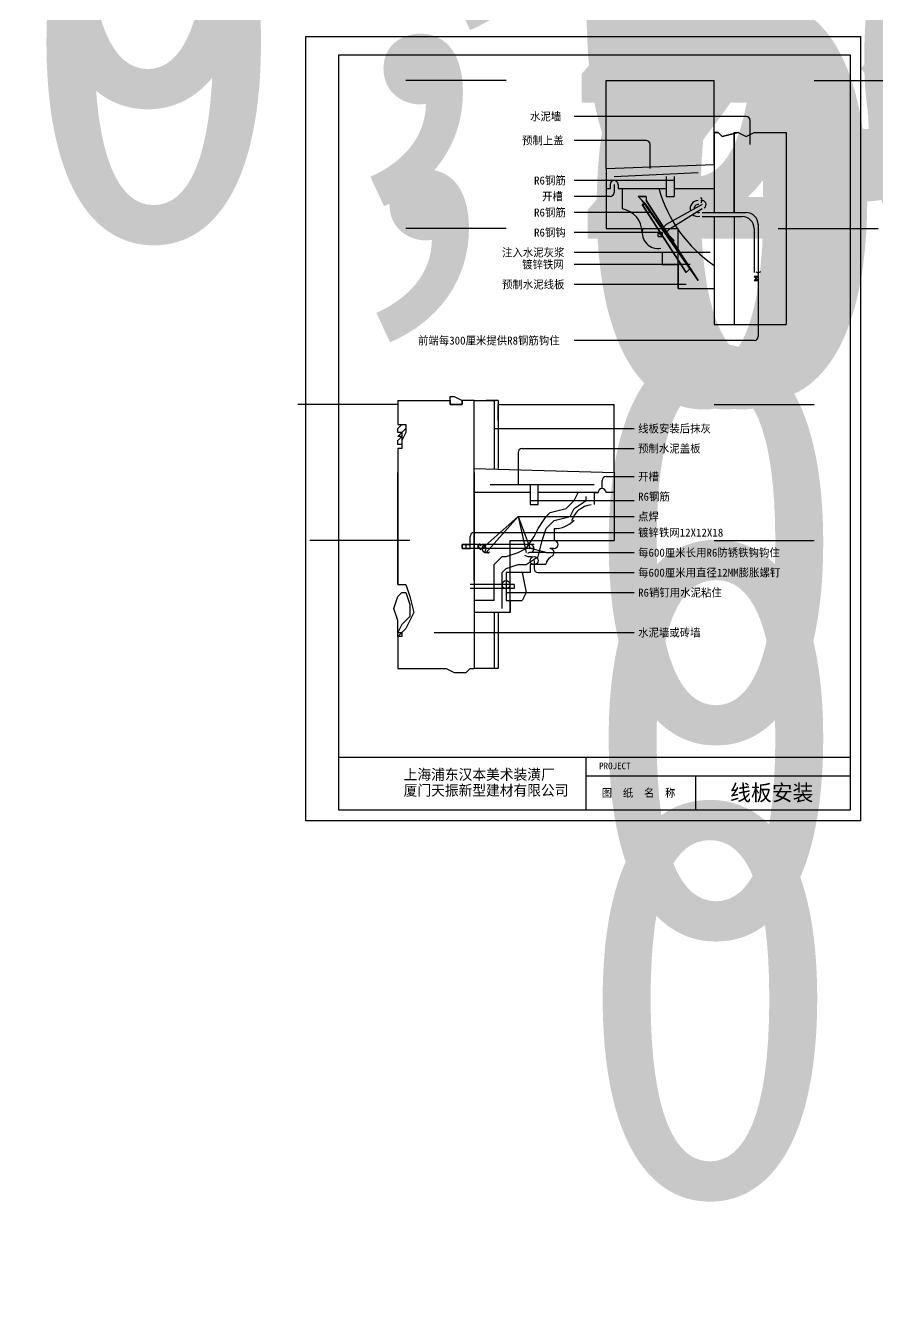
# Model space of a CAD drawing. Header units: metres. Extents: x -309.31 to -305.13, y -23.96 to -19.11.
# Drawn here: x -309.31 to -307.182, y -23.961 to -20.753 of the extents above; entities that cross this region are included whole.
import ezdxf

# ---------------------------------------------------------------- set-up
doc = ezdxf.new("R2010")
doc.units = ezdxf.units.M
for name, color, linetype in [('DD', 4, 'Continuous'), ('DIM', 4, 'Continuous'), ('DRAW', 1, 'Continuous'), ('MAG', 6, 'Continuous')]:
    doc.layers.add(name, color=color, linetype=linetype)
doc.dimstyles.get("Standard").update_dxf_attribs({"dimtxt": 2.5, "dimasz": 2.5, "dimexe": 1.25, "dimexo": 0.625, "dimtad": 1, "dimcen": 2.5, "dimazin": 3, "dimtfac": 1, "dimtmove": 0, "dimatfit": 3})

# ---------------------------------------------------------------- blocks, each defined once
blk = doc.blocks.new('HBTK1')
for p, q in [((0.25, 0.48), (4.12, 0.48)), ((2.12, 0.48), (2.12, 0.08)), ((2.12, 0.34), (4.12, 0.34)), ((2.95, 0.34), (2.95, 0.08))]:
    blk.add_line(p, q)
for points in [[(4.2, 5.94), (4.2, 0), (0, 0), (0, 5.94)], [(4.12, 5.8), (4.12, 0.08), (0.25, 0.08), (0.25, 5.8)]]:
    blk.add_lwpolyline(points, close=True)
for s, height, p in [('PROJECT', 0.05, (2.22, 0.39)), ('图  纸  名  称', 0.06, (2.24, 0.18))]:
    blk.add_text(s, height=height).set_placement(p)
at = {"layer": 'DD'}
for s, p in [('上海浦东汉本美术装潢厂', (0.74, 0.31)), ('厦门天振新型建材有限公司', (0.74, 0.19))]:
    blk.add_text(s, height=0.08, dxfattribs=at).set_placement(p)
blk = doc.blocks.new('*D1')
for p, q in [((-306.88, -21.85), (-307.13, -21.85)), ((-306.63, -21.93), (-306.63, -21.85)), ((-306.63, -21.85), (-306.43, -21.85)), ((-306.43, -21.93), (-306.43, -21.85)), ((-306.18, -21.85), (-305.93, -21.85))]:
    blk.add_line(p, q)
at = {"layer": 'Defpoints'}
for p in [(-306.63, -21.85), (-306.63, -21.93), (-306.43, -21.93)]:
    blk.add_point(p, dxfattribs=at)
at = {"layer": 'DIM', "insert": (-306.53, -20.725), "char_height": 1, "attachment_point": 5}
blk.add_mtext('0,2', dxfattribs=at)
blk = doc.blocks.new('*D3')
for p, q in [((-306.88, -21.93), (-307.13, -21.93)), ((-306.63, -21.93), (-306.63, -21.93)), ((-306.63, -21.93), (-306.43, -21.93)), ((-306.43, -21.93), (-306.43, -21.93)), ((-306.18, -21.93), (-305.93, -21.93))]:
    blk.add_line(p, q)
at = {"layer": 'Defpoints'}
for p in [(-306.63, -21.93), (-306.63, -21.93), (-306.43, -21.93)]:
    blk.add_point(p, dxfattribs=at)
at = {"layer": 'DIM', "insert": (-306.53, -20.805), "char_height": 1, "attachment_point": 5}
blk.add_mtext('0,2', dxfattribs=at)
blk = doc.blocks.new('*D4')
for p, q in [((-306.6, -22.08), (-306.6, -22.18)), ((-306.85, -22.18), (-307.1, -22.18)), ((-306.56, -22.18), (-306.6, -22.18)), ((-306.56, -22.29), (-306.56, -22.18)), ((-306.31, -22.18), (-306.06, -22.18))]:
    blk.add_line(p, q)
at = {"layer": 'Defpoints'}
for p in [(-306.6, -22.08), (-306.56, -22.18), (-306.56, -22.29)]:
    blk.add_point(p, dxfattribs=at)
at = {"layer": 'DIM', "insert": (-306.58, -23.305), "char_height": 1, "attachment_point": 5}
blk.add_mtext('0,04', dxfattribs=at)
blk = doc.blocks.new('*D9')
for p, q in [((-306.6, -22), (-306.6, -22.03)), ((-306.85, -22.03), (-307.1, -22.03)), ((-306.6, -22.06), (-306.6, -22.03)), ((-306.6, -22.03), (-306.6, -22.03)), ((-306.35, -22.03), (-306.1, -22.03))]:
    blk.add_line(p, q)
at = {"layer": 'Defpoints'}
for p in [(-306.6, -22), (-306.6, -22.03), (-306.6, -22.06)]:
    blk.add_point(p, dxfattribs=at)
at = {"layer": 'DIM', "insert": (-306.6, -20.905), "char_height": 1, "attachment_point": 5}
blk.add_mtext('62', dxfattribs=at)
blk = doc.blocks.new('*D11')
for p, q in [((-306.88, -21.97), (-307.13, -21.97)), ((-306.63, -21.95), (-306.63, -21.97)), ((-306.63, -21.97), (-306.61, -21.97)), ((-306.61, -21.98), (-306.61, -21.97)), ((-306.36, -21.97), (-306.11, -21.97))]:
    blk.add_line(p, q)
at = {"layer": 'Defpoints'}
for p in [(-306.63, -21.95), (-306.63, -21.97), (-306.61, -21.98)]:
    blk.add_point(p, dxfattribs=at)
at = {"layer": 'DIM', "insert": (-306.62, -20.845), "char_height": 1, "attachment_point": 5}
blk.add_mtext('0,02', dxfattribs=at)
blk = doc.blocks.new('*D13')
for p, q in [((-306.63, -21.95), (-306.63, -22.45)), ((-306.56, -22.32), (-306.56, -22.45)), ((-306.88, -22.45), (-307.13, -22.45)), ((-306.63, -22.45), (-306.56, -22.45)), ((-306.31, -22.45), (-306.06, -22.45))]:
    blk.add_line(p, q)
at = {"layer": 'Defpoints'}
for p in [(-306.63, -21.95), (-306.56, -22.32), (-306.63, -22.45)]:
    blk.add_point(p, dxfattribs=at)
at = {"layer": 'DIM', "insert": (-306.595, -21.325), "char_height": 1, "attachment_point": 5}
blk.add_mtext('0,07', dxfattribs=at)
blk = doc.blocks.new('*D14')
for p, q in [((-306.56, -22.32), (-306.56, -22.45)), ((-306.52, -22.32), (-306.52, -22.45)), ((-306.81, -22.45), (-307.06, -22.45)), ((-306.56, -22.45), (-306.52, -22.45)), ((-306.27, -22.45), (-306.02, -22.45))]:
    blk.add_line(p, q)
at = {"layer": 'Defpoints'}
for p in [(-306.56, -22.32), (-306.52, -22.32), (-306.56, -22.45)]:
    blk.add_point(p, dxfattribs=at)
at = {"layer": 'DIM', "insert": (-306.54, -21.325), "char_height": 1, "attachment_point": 5}
blk.add_mtext('0,04', dxfattribs=at)
blk = doc.blocks.new('*D15')
for p, q in [((-306.52, -22.35), (-306.52, -22.45)), ((-306.48, -22.35), (-306.48, -22.45)), ((-306.77, -22.45), (-307.02, -22.45)), ((-306.52, -22.45), (-306.48, -22.45)), ((-306.23, -22.45), (-305.98, -22.45))]:
    blk.add_line(p, q)
at = {"layer": 'Defpoints'}
for p in [(-306.52, -22.35), (-306.48, -22.35), (-306.52, -22.45)]:
    blk.add_point(p, dxfattribs=at)
at = {"layer": 'DIM', "insert": (-306.5, -21.325), "char_height": 1, "attachment_point": 5}
blk.add_mtext('0,04', dxfattribs=at)
blk = doc.blocks.new('*D16')
for p, q in [((-306.48, -22.38), (-306.48, -22.43)), ((-306.43, -22.38), (-306.43, -22.43)), ((-306.73, -22.43), (-306.98, -22.43)), ((-306.48, -22.43), (-306.43, -22.43)), ((-306.18, -22.43), (-305.93, -22.43))]:
    blk.add_line(p, q)
at = {"layer": 'Defpoints'}
for p in [(-306.48, -22.38), (-306.43, -22.38), (-306.48, -22.43)]:
    blk.add_point(p, dxfattribs=at)
at = {"layer": 'DIM', "insert": (-306.455, -21.305), "char_height": 1, "attachment_point": 5}
blk.add_mtext('0,05', dxfattribs=at)
blk = doc.blocks.new('*D17')
for p, q in [((-307.86, -21.11), (-307.86, -21.26)), ((-308.11, -21.26), (-308.36, -21.26)), ((-307.86, -21.26), (-307.68, -21.26)), ((-307.68, -21.41), (-307.68, -21.26)), ((-307.43, -21.26), (-307.18, -21.26))]:
    blk.add_line(p, q)
at = {"layer": 'Defpoints'}
for p in [(-307.86, -21.11), (-307.86, -21.26), (-307.68, -21.41)]:
    blk.add_point(p, dxfattribs=at)
at = {"layer": 'DIM', "insert": (-307.77, -20.135), "char_height": 1, "attachment_point": 5}
blk.add_mtext('0,18', dxfattribs=at)
blk = doc.blocks.new('*D18')
for p, q in [((-308.11, -20.89), (-308.36, -20.89)), ((-307.86, -21.11), (-307.86, -20.89)), ((-307.86, -20.89), (-307.59, -20.89)), ((-307.59, -21.1), (-307.59, -20.89)), ((-307.34, -20.89), (-307.09, -20.89))]:
    blk.add_line(p, q)
at = {"layer": 'Defpoints'}
for p in [(-307.86, -20.89), (-307.59, -21.1), (-307.86, -21.11)]:
    blk.add_point(p, dxfattribs=at)
at = {"layer": 'DIM', "insert": (-307.725, -19.765), "char_height": 1, "attachment_point": 5}
blk.add_mtext('260', dxfattribs=at)
blk = doc.blocks.new('*D19')
for p, q in [((-307.84, -21.87), (-307.84, -22.04)), ((-308.35, -22.04), (-308.6, -22.04)), ((-308.1, -22.22), (-308.1, -22.04)), ((-308.1, -22.04), (-307.84, -22.04)), ((-307.59, -22.04), (-307.34, -22.04))]:
    blk.add_line(p, q)
at = {"layer": 'Defpoints'}
for p in [(-307.84, -21.87), (-308.1, -22.04), (-308.1, -22.22)]:
    blk.add_point(p, dxfattribs=at)
at = {"layer": 'DIM', "insert": (-307.97, -20.915), "char_height": 1, "attachment_point": 5}
blk.add_mtext('0,26', dxfattribs=at)
blk = doc.blocks.new('*D20')
for p, q in [((-308.38, -21.7), (-308.63, -21.7)), ((-308.13, -21.74), (-308.13, -21.7)), ((-308.13, -21.7), (-307.84, -21.7)), ((-307.84, -21.87), (-307.84, -21.7)), ((-307.59, -21.7), (-307.34, -21.7))]:
    blk.add_line(p, q)
at = {"layer": 'Defpoints'}
for p in [(-308.13, -21.7), (-308.13, -21.74), (-307.84, -21.87)]:
    blk.add_point(p, dxfattribs=at)
at = {"layer": 'DIM', "insert": (-307.985, -20.575), "char_height": 1, "attachment_point": 5}
blk.add_mtext('0,29', dxfattribs=at)
blk = doc.blocks.new('*D21')
for p, q in [((-306.51, -21.44), (-306.51, -21.53)), ((-306.87, -21.53), (-307.12, -21.53)), ((-306.62, -21.61), (-306.62, -21.53)), ((-306.51, -21.53), (-306.62, -21.53)), ((-306.26, -21.53), (-306.01, -21.53))]:
    blk.add_line(p, q)
at = {"layer": 'Defpoints'}
for p in [(-306.51, -21.44), (-306.51, -21.53), (-306.62, -21.61)]:
    blk.add_point(p, dxfattribs=at)
at = {"layer": 'DIM', "insert": (-306.565, -22.655), "char_height": 1, "attachment_point": 5}
blk.add_mtext('0,11', dxfattribs=at)
blk = doc.blocks.new('*D22')
for p, q in [((-306.88, -21.37), (-307.13, -21.37)), ((-306.63, -21.39), (-306.63, -21.37)), ((-306.63, -21.37), (-306.51, -21.37)), ((-306.51, -21.44), (-306.51, -21.37)), ((-306.26, -21.37), (-306.01, -21.37))]:
    blk.add_line(p, q)
at = {"layer": 'Defpoints'}
for p in [(-306.63, -21.37), (-306.63, -21.39), (-306.51, -21.44)]:
    blk.add_point(p, dxfattribs=at)
at = {"layer": 'DIM', "insert": (-306.57, -20.245), "char_height": 1, "attachment_point": 5}
blk.add_mtext('0,12', dxfattribs=at)
blk = doc.blocks.new('*D23')
for p, q in [((-306.88, -20.89), (-307.13, -20.89)), ((-306.63, -20.91), (-306.63, -20.89)), ((-306.63, -20.89), (-306.51, -20.89)), ((-306.51, -20.95), (-306.51, -20.89)), ((-306.26, -20.89), (-306.01, -20.89))]:
    blk.add_line(p, q)
at = {"layer": 'Defpoints'}
for p in [(-306.63, -20.89), (-306.63, -20.91), (-306.51, -20.95)]:
    blk.add_point(p, dxfattribs=at)
at = {"layer": 'DIM', "insert": (-306.57, -19.765), "char_height": 1, "attachment_point": 5}
blk.add_mtext('0,12', dxfattribs=at)
blk = doc.blocks.new('*D24')
for p, q in [((-306.51, -20.95), (-306.51, -21.04)), ((-306.87, -21.04), (-307.12, -21.04)), ((-306.62, -21.13), (-306.62, -21.04)), ((-306.51, -21.04), (-306.62, -21.04)), ((-306.26, -21.04), (-306.01, -21.04))]:
    blk.add_line(p, q)
at = {"layer": 'Defpoints'}
for p in [(-306.51, -20.95), (-306.51, -21.04), (-306.62, -21.13)]:
    blk.add_point(p, dxfattribs=at)
at = {"layer": 'DIM', "insert": (-306.565, -22.165), "char_height": 1, "attachment_point": 5}
blk.add_mtext('0,11', dxfattribs=at)

msp = doc.modelspace()

# ---------------------------------------------------------------- linework, layer by layer
for p, q in [((-307.78, -21.18), (-307.78, -21.18)), ((-307.62, -21.2), (-307.71, -21.25)), ((-307.7, -21.26), (-307.62, -21.21)), ((-307.73, -21.27), (-307.73, -21.27)), ((-307.73, -21.27), (-307.72, -21.27)), ((-307.73, -21.27), (-307.73, -21.27)), ((-307.73, -21.27), (-307.73, -21.27)), ((-307.73, -21.27), (-307.73, -21.27)), ((-307.73, -21.27), (-307.73, -21.27)), ((-307.73, -21.27), (-307.73, -21.27)), ((-307.73, -21.27), (-307.73, -21.27)), ((-307.73, -21.27), (-307.73, -21.27)), ((-307.73, -21.27), (-307.73, -21.27)), ((-307.73, -21.27), (-307.73, -21.27)), ((-307.73, -21.27), (-307.73, -21.27)), ((-307.73, -21.27), (-307.73, -21.27)), ((-307.73, -21.27), (-307.73, -21.27)), ((-307.73, -21.27), (-307.73, -21.27)), ((-307.73, -21.27), (-307.73, -21.27)), ((-307.73, -21.27), (-307.73, -21.27)), ((-307.73, -21.27), (-307.73, -21.27)), ((-307.73, -21.27), (-307.73, -21.27)), ((-307.73, -21.27), (-307.73, -21.27)), ((-307.73, -21.27), (-307.73, -21.27)), ((-307.73, -21.27), (-307.73, -21.27)), ((-307.73, -21.27), (-307.73, -21.27)), ((-307.73, -21.28), (-307.73, -21.27)), ((-307.73, -21.28), (-307.73, -21.27)), ((-307.73, -21.28), (-307.73, -21.27)), ((-307.73, -21.28), (-307.73, -21.27)), ((-307.73, -21.28), (-307.73, -21.27)), ((-307.73, -21.28), (-307.73, -21.27)), ((-307.72, -21.28), (-307.73, -21.27)), ((-307.72, -21.28), (-307.73, -21.27)), ((-307.72, -21.28), (-307.73, -21.27)), ((-307.72, -21.27), (-307.73, -21.27)), ((-307.72, -21.27), (-307.73, -21.27)), ((-307.72, -21.27), (-307.73, -21.27)), ((-307.72, -21.27), (-307.73, -21.27)), ((-307.71, -21.25), (-307.72, -21.26)), ((-307.72, -21.28), (-307.72, -21.27)), ((-307.72, -21.27), (-307.72, -21.28)), ((-307.72, -21.28), (-307.72, -21.27)), ((-307.72, -21.27), (-307.72, -21.27)), ((-307.72, -21.27), (-307.72, -21.27)), ((-307.72, -21.27), (-307.72, -21.27)), ((-307.72, -21.27), (-307.72, -21.27)), ((-307.72, -21.27), (-307.72, -21.27)), ((-307.72, -21.27), (-307.72, -21.27)), ((-307.72, -21.27), (-307.72, -21.27)), ((-307.72, -21.27), (-307.72, -21.27)), ((-307.72, -21.27), (-307.72, -21.27)), ((-307.72, -21.27), (-307.72, -21.27)), ((-307.72, -21.27), (-307.72, -21.27)), ((-307.71, -21.27), (-307.7, -21.26)), ((-307.71, -21.27), (-307.71, -21.27)), ((-307.7, -21.26), (-307.7, -21.26)), ((-307.7, -21.27), (-307.7, -21.27)), ((-307.73, -21.28), (-307.73, -21.28)), ((-307.73, -21.28), (-307.73, -21.28)), ((-307.73, -21.28), (-307.73, -21.28)), ((-307.73, -21.28), (-307.73, -21.28)), ((-307.73, -21.28), (-307.73, -21.28)), ((-307.73, -21.28), (-307.73, -21.28)), ((-307.73, -21.28), (-307.72, -21.28)), ((-307.72, -21.28), (-307.72, -21.28)), ((-307.72, -21.28), (-307.72, -21.28)), ((-307.72, -21.28), (-307.72, -21.28)), ((-307.72, -21.28), (-307.72, -21.28)), ((-307.72, -21.28), (-307.72, -21.28)), ((-307.72, -21.28), (-307.72, -21.28)), ((-307.72, -21.28), (-307.72, -21.28)), ((-307.72, -21.28), (-307.72, -21.28)), ((-307.72, -21.29), (-307.72, -21.29)), ((-307.71, -21.29), (-307.71, -21.29)), ((-307.7, -21.29), (-307.7, -21.28)), ((-307.69, -21.29), (-307.7, -21.28)), ((-307.7, -21.29), (-307.69, -21.29)), ((-307.64, -21.31), (-307.64, -21.31)), ((-307.65, -21.36), (-307.65, -21.36)), ((-307.65, -21.36), (-307.65, -21.36))]:
    msp.add_line(p, q)
for centre, start, end in [((-307.73, -21.27), 243.44, 3.44), ((-307.73, -21.27), 243.44, 3.44), ((-307.73, -21.27), 243.44, 3.44), ((-307.73, -21.27), 243.44, 3.44), ((-307.73, -21.27), 243.44, 3.44), ((-307.73, -21.27), 243.44, 3.44), ((-307.73, -21.27), 243.44, 3.44), ((-307.72, -21.27), 63.44, 183.44), ((-307.72, -21.27), 63.44, 183.44), ((-307.72, -21.27), 63.44, 183.44), ((-307.72, -21.27), 243.44, 3.44), ((-307.73, -21.28), 63.44, 183.44), ((-307.73, -21.28), 63.44, 183.44), ((-307.72, -21.28), 63.44, 183.44), ((-307.72, -21.28), 63.44, 183.44)]:
    msp.add_arc(centre, 0, start, end)
at = {"layer": 'DIM'}
for p, q in [((-307.51, -20.98), (-307.94, -20.98)), ((-307.76, -21.04), (-307.94, -21.04)), ((-307.59, -21.02), (-307.59, -21.22)), ((-307.54, -21.02), (-307.54, -21.22)), ((-307.41, -21.02), (-307.41, -21.5)), ((-307.69, -21.14), (-307.94, -21.14)), ((-307.84, -21.13), (-307.63, -21.12)), ((-307.84, -21.13), (-307.63, -21.12)), ((-307.84, -21.13), (-307.84, -21.13)), ((-307.71, -21.13), (-307.71, -21.18)), ((-307.69, -21.13), (-307.69, -21.18)), ((-307.63, -21.12), (-307.63, -21.12)), ((-307.85, -21.18), (-307.94, -21.18)), ((-307.78, -21.18), (-307.78, -21.18)), ((-307.77, -21.19), (-307.78, -21.18)), ((-307.76, -21.18), (-307.78, -21.18)), ((-307.63, -21.39), (-307.77, -21.19)), ((-307.66, -21.37), (-307.77, -21.2)), ((-307.76, -21.2), (-307.77, -21.2)), ((-307.63, -21.39), (-307.76, -21.19)), ((-307.71, -21.18), (-307.69, -21.18)), ((-307.75, -21.22), (-307.94, -21.22)), ((-307.62, -21.22), (-307.51, -21.22)), ((-307.62, -21.23), (-307.52, -21.23)), ((-307.59, -21.23), (-307.59, -21.5)), ((-307.54, -21.23), (-307.54, -21.5)), ((-307.73, -21.27), (-307.94, -21.27)), ((-307.49, -21.26), (-307.49, -21.37)), ((-307.48, -21.25), (-307.48, -21.37)), ((-307.6, -21.32), (-307.94, -21.32)), ((-307.65, -21.35), (-307.94, -21.35)), ((-307.65, -21.36), (-307.66, -21.37)), ((-307.48, -21.35), (-307.48, -21.39)), ((-307.63, -21.39), (-307.63, -21.39)), ((-307.66, -21.4), (-307.94, -21.4)), ((-307.49, -21.54), (-307.94, -21.54)), ((-308.38, -21.69), (-308.38, -21.75)), ((-308.19, -21.69), (-308.22, -21.69)), ((-308.14, -21.69), (-308.14, -21.86)), ((-308.13, -21.69), (-308.14, -21.69)), ((-308.13, -21.69), (-308.13, -21.86)), ((-308.14, -21.76), (-307.79, -21.76)), ((-308.38, -21.81), (-308.38, -22.15)), ((-308.07, -21.81), (-307.79, -21.81)), ((-308.08, -21.82), (-308.08, -21.9)), ((-308.19, -21.87), (-308.19, -22.36)), ((-308.05, -21.9), (-308.05, -21.95)), ((-308.03, -21.95), (-308.03, -21.9)), ((-307.87, -21.91), (-307.87, -21.89)), ((-307.86, -21.88), (-307.79, -21.88)), ((-308.06, -21.92), (-308.19, -21.92)), ((-308.05, -21.92), (-308.07, -21.92)), ((-308.05, -21.94), (-307.79, -21.94)), ((-307.89, -21.92), (-308.03, -21.92)), ((-308.05, -21.95), (-308.03, -21.95)), ((-308.08, -21.98), (-308.17, -22.06)), ((-308.08, -21.98), (-308.16, -22.07)), ((-308.08, -21.98), (-308.06, -22.07)), ((-308.08, -21.98), (-308.05, -22.06)), ((-308.08, -21.98), (-307.79, -21.98)), ((-308.2, -22.06), (-308.2, -22.03)), ((-308.19, -22.02), (-307.79, -22.02)), ((-308.01, -22.07), (-307.79, -22.07)), ((-308.04, -22.09), (-308.04, -22.11)), ((-308.03, -22.12), (-307.79, -22.12)), ((-308.09, -22.15), (-308.2, -22.15)), ((-308.09, -22.16), (-308.2, -22.16)), ((-308.09, -22.15), (-308.09, -22.16)), ((-308.11, -22.17), (-307.79, -22.17)), ((-308.14, -22.22), (-308.14, -22.36)), ((-308.13, -22.22), (-308.13, -22.36)), ((-308.38, -22.28), (-308.38, -22.36)), ((-308.29, -22.27), (-307.79, -22.27)), ((-308.13, -22.36), (-308.19, -22.36))]:
    msp.add_line(p, q, dxfattribs=at)
for points in [[(-307.59, -21.02), (-307.59, -21.22), (-307.54, -21.22), (-307.54, -21.02), (-307.53, -21.02), (-307.57, -21.03), (-307.58, -21.02), (-307.58, -21.02), (-307.59, -21.02)], [(-307.59, -21.02), (-307.58, -21.02), (-307.57, -21.03), (-307.53, -21.02), (-307.51, -21.03), (-307.49, -21.02), (-307.41, -21.02)], [(-307.76, -21.2), (-307.77, -21.2), (-307.66, -21.37), (-307.65, -21.36), (-307.76, -21.2), (-307.77, -21.19), (-307.78, -21.18), (-307.78, -21.18), (-307.76, -21.18), (-307.76, -21.19), (-307.63, -21.39), (-307.63, -21.39), (-307.65, -21.36)], [(-307.48, -21.37), (-307.48, -21.38), (-307.49, -21.38), (-307.48, -21.38), (-307.49, -21.39), (-307.48, -21.39), (-307.49, -21.38), (-307.48, -21.39), (-307.49, -21.39), (-307.48, -21.39), (-307.48, -21.4)], [(-307.59, -21.5), (-307.57, -21.5), (-307.55, -21.5), (-307.53, -21.5), (-307.52, -21.5), (-307.51, -21.5), (-307.41, -21.5)], [(-308.25, -21.69), (-308.25, -21.68), (-308.24, -21.68), (-308.22, -21.69), (-308.22, -21.7), (-308.22, -21.7), (-308.24, -21.7), (-308.25, -21.7), (-308.25, -21.7), (-308.25, -21.69)], [(-308.38, -21.69), (-308.36, -21.69), (-308.35, -21.69), (-308.32, -21.69), (-308.28, -21.69), (-308.26, -21.69)], [(-308.26, -21.69), (-308.25, -21.69), (-308.25, -21.7), (-308.25, -21.7), (-308.25, -21.7), (-308.24, -21.7), (-308.23, -21.7), (-308.23, -21.7), (-308.22, -21.7), (-308.22, -21.7), (-308.22, -21.69), (-308.22, -21.69)], [(-308.19, -21.69), (-308.17, -21.69), (-308.16, -21.69), (-308.14, -21.69)], [(-308.19, -22.14), (-308.19, -21.69)], [(-308.15, -21.69), (-308.16, -21.69), (-308.16, -21.69), (-308.15, -21.69), (-308.15, -21.69), (-308.14, -21.69), (-308.14, -21.69), (-308.14, -21.69), (-308.15, -21.69), (-308.15, -21.69)], [(-308.38, -21.77), (-308.38, -21.76), (-308.38, -21.76), (-308.37, -21.75), (-308.37, -21.75), (-308.36, -21.75), (-308.36, -21.76), (-308.37, -21.77), (-308.37, -21.77), (-308.37, -21.77), (-308.38, -21.77), (-308.38, -21.77)], [(-308.38, -21.75), (-308.37, -21.75), (-308.36, -21.75), (-308.36, -21.75), (-308.36, -21.77), (-308.37, -21.79), (-308.37, -21.81), (-308.38, -21.81)], [(-308.38, -21.78), (-308.38, -21.78), (-308.37, -21.77), (-308.37, -21.78), (-308.37, -21.78), (-308.38, -21.78), (-308.38, -21.78)], [(-308.38, -21.8), (-308.38, -21.79), (-308.38, -21.79), (-308.37, -21.78), (-308.37, -21.78), (-308.37, -21.8), (-308.37, -21.8), (-308.38, -21.8), (-308.38, -21.8)], [(-308.38, -22.15), (-308.38, -21.87)], [(-308.15, -21.9), (-307.89, -21.9)], [(-308.12, -22.21), (-308.12, -22.12), (-308.11, -22.11), (-308.08, -22.1), (-308.06, -22.1), (-308.03, -22.08), (-308.02, -22.04), (-308.01, -22.01), (-307.99, -21.99), (-307.95, -21.98), (-307.94, -21.96), (-307.91, -21.94), (-307.91, -21.93)], [(-308.12, -22.21), (-308.12, -22.12), (-308.11, -22.11), (-308.08, -22.1), (-308.06, -22.1), (-308.03, -22.08), (-308.02, -22.04), (-308.01, -22.01), (-307.99, -21.99), (-307.95, -21.98), (-307.94, -21.96), (-307.91, -21.94), (-307.91, -21.93)], [(-308.38, -22.15), (-308.36, -22.15), (-308.35, -22.18), (-308.34, -22.22), (-308.36, -22.26), (-308.38, -22.28)], [(-308.39, -22.21), (-308.38, -22.18), (-308.37, -22.17), (-308.36, -22.17), (-308.35, -22.2), (-308.35, -22.23), (-308.37, -22.25), (-308.38, -22.27), (-308.38, -22.25), (-308.38, -22.24), (-308.39, -22.21)], [(-308.38, -22.28), (-308.38, -22.27), (-308.37, -22.27), (-308.37, -22.27), (-308.37, -22.27), (-308.37, -22.28), (-308.38, -22.28), (-308.38, -22.28), (-308.38, -22.28), (-308.38, -22.28)], [(-308.38, -22.36), (-308.36, -22.36), (-308.34, -22.36), (-308.31, -22.36), (-308.28, -22.36), (-308.26, -22.36), (-308.24, -22.37), (-308.23, -22.37), (-308.21, -22.37), (-308.2, -22.36), (-308.19, -22.36)]]:
    msp.add_lwpolyline(points, dxfattribs=at)
for centre in [(-308.04, -22.09), (-308.11, -22.15)]:
    msp.add_circle(centre, 0.01, dxfattribs=at)
for centre, radius, start, end in [((-307.63, -21.21), 0.02, 89.95, 197), ((-307.63, -21.21), 0.01, 81.37, 190.4), ((-307.63, -21.19), 0.01, 321.86, 47.31), ((-307.62, -21.2), 0.01, 300.14, 107.53), ((-307.63, -21.21), 0.02, 223.34, 283.57), ((-307.63, -21.21), 0.01, 235.51, 293.4), ((-307.52, -21.26), 0.03, 0, 90), ((-307.51, -21.25), 0.03, 360, 90), ((-307.48, -21.36), 0.01, 234.71, 309.63), ((-308.07, -21.82), 0.01, 90, 180), ((-307.86, -21.89), 0.01, 90, 180), ((-307.91, -21.93), 0, 284.86, 187.66), ((-308.19, -22.03), 0.01, 90, 180), ((-308.03, -22.11), 0.01, 180, 270), ((-308.2, -22.15), 0, 87.24, 272.76), ((-308.12, -22.21), 0, 191.05, 348.95)]:
    msp.add_arc(centre, radius, start, end, dxfattribs=at)
at = {"layer": 'DRAW'}
for p, q in [((-307.5, -21.05), (-307.5, -20.99)), ((-307.75, -21.11), (-307.75, -21.05)), ((-307.86, -21.11), (-307.59, -21.1)), ((-307.86, -21.11), (-307.86, -21.16)), ((-307.86, -21.16), (-307.85, -21.16)), ((-307.85, -21.15), (-307.85, -21.16)), ((-307.84, -21.15), (-307.84, -21.17)), ((-307.84, -21.15), (-307.84, -21.15)), ((-307.83, -21.15), (-307.83, -21.16)), ((-307.83, -21.16), (-307.71, -21.16)), ((-307.82, -21.16), (-307.82, -21.21)), ((-307.69, -21.16), (-307.59, -21.16)), ((-307.72, -21.32), (-307.72, -21.35)), ((-307.72, -21.35), (-307.68, -21.35)), ((-307.68, -21.35), (-307.68, -21.41)), ((-307.48, -21.37), (-307.48, -21.53)), ((-307.68, -21.41), (-307.59, -21.41)), ((-308.19, -21.86), (-307.84, -21.87)), ((-307.84, -21.87), (-307.84, -21.92)), ((-307.87, -21.91), (-307.87, -21.91)), ((-307.89, -21.92), (-307.89, -21.95)), ((-307.89, -21.92), (-307.88, -21.92)), ((-307.88, -21.92), (-307.88, -21.92)), ((-307.86, -21.92), (-307.86, -21.92)), ((-308.22, -22.05), (-308.22, -22.06)), ((-308.21, -22.05), (-308.22, -22.05)), ((-308.22, -22.06), (-308.22, -22.05)), ((-308.22, -22.05), (-308.21, -22.05)), ((-308.22, -22.06), (-308.22, -22.05)), ((-308.16, -22.06), (-308.22, -22.06)), ((-308.21, -22.06), (-308.22, -22.06)), ((-308.22, -22.06), (-308.22, -22.06)), ((-308.22, -22.06), (-308.22, -22.06)), ((-308.22, -22.06), (-308.21, -22.06)), ((-308.2, -22.05), (-308.21, -22.05)), ((-308.21, -22.05), (-308.21, -22.05)), ((-308.21, -22.05), (-308.2, -22.05)), ((-308.21, -22.06), (-308.21, -22.05)), ((-308.21, -22.06), (-308.21, -22.05)), ((-308.21, -22.06), (-308.21, -22.05)), ((-308.21, -22.06), (-308.2, -22.06)), ((-308.2, -22.06), (-308.21, -22.06)), ((-308.21, -22.06), (-308.21, -22.06)), ((-308.2, -22.06), (-308.2, -22.05)), ((-308.19, -22.05), (-308.2, -22.05)), ((-308.2, -22.05), (-308.2, -22.05)), ((-308.19, -22.05), (-308.2, -22.05)), ((-308.19, -22.05), (-308.2, -22.05)), ((-308.19, -22.05), (-308.2, -22.05)), ((-308.2, -22.05), (-308.2, -22.05)), ((-308.2, -22.06), (-308.2, -22.05)), ((-308.2, -22.06), (-308.2, -22.05)), ((-308.2, -22.06), (-308.2, -22.05)), ((-308.2, -22.06), (-308.2, -22.05)), ((-308.2, -22.06), (-308.2, -22.05)), ((-308.2, -22.06), (-308.2, -22.05)), ((-308.2, -22.06), (-308.2, -22.05)), ((-308.2, -22.06), (-308.2, -22.05)), ((-308.2, -22.06), (-308.2, -22.05)), ((-308.2, -22.06), (-308.2, -22.05)), ((-308.2, -22.06), (-308.2, -22.05)), ((-308.19, -22.06), (-308.2, -22.06)), ((-308.2, -22.06), (-308.2, -22.06)), ((-308.19, -22.06), (-308.2, -22.06)), ((-308.19, -22.06), (-308.2, -22.06)), ((-308.19, -22.06), (-308.2, -22.06)), ((-308.19, -22.06), (-308.2, -22.06)), ((-308.19, -22.06), (-308.2, -22.06)), ((-308.2, -22.06), (-308.2, -22.06)), ((-308.19, -22.05), (-308.19, -22.05)), ((-308.19, -22.06), (-308.19, -22.05)), ((-308.19, -22.06), (-308.19, -22.05)), ((-308.18, -22.05), (-308.19, -22.05)), ((-308.19, -22.06), (-308.19, -22.06)), ((-308.18, -22.06), (-308.19, -22.06)), ((-308.18, -22.06), (-308.18, -22.05)), ((-308.18, -22.06), (-308.18, -22.05)), ((-308.16, -22.05), (-308.17, -22.05)), ((-308.16, -22.05), (-308.17, -22.05)), ((-308.04, -22.05), (-308.16, -22.05)), ((-308.04, -22.05), (-308.16, -22.05)), ((-308.04, -22.06), (-308.16, -22.06)), ((-308.04, -22.06), (-308.16, -22.06)), ((-308.16, -22.07), (-308.16, -22.07)), ((-308.16, -22.07), (-308.16, -22.07)), ((-308.01, -22.07), (-308.05, -22.06)), ((-308.01, -22.07), (-308.05, -22.06)), ((-308.04, -22.07), (-308.05, -22.07)), ((-308.04, -22.07), (-308.05, -22.07)), ((-308.04, -22.07), (-308.05, -22.07)), ((-308.04, -22.07), (-308.05, -22.07)), ((-308.01, -22.07), (-308.05, -22.07)), ((-308.01, -22.07), (-308.05, -22.07)), ((-308.01, -22.07), (-308.01, -22.07)), ((-308.01, -22.07), (-308.01, -22.07)), ((-307.99, -22.06), (-308, -22.06)), ((-308.05, -22.1), (-308.05, -22.12)), ((-308.01, -22.1), (-308.05, -22.1)), ((-308.11, -22.12), (-308.11, -22.19)), ((-308.11, -22.12), (-308.11, -22.19)), ((-308.05, -22.12), (-308.11, -22.12)), ((-308.07, -22.12), (-308.06, -22.17)), ((-308.14, -22.19), (-308.19, -22.19)), ((-308.11, -22.19), (-308.07, -22.19)), ((-308.1, -22.19), (-308.1, -22.22)), ((-308.06, -22.17), (-308.07, -22.19)), ((-308.1, -22.22), (-308.19, -22.22))]:
    msp.add_line(p, q, dxfattribs=at)
for points in [[(-307.77, -21.2), (-307.66, -21.37), (-307.65, -21.36), (-307.76, -21.2), (-307.77, -21.2)], [(-307.84, -21.87), (-307.84, -21.92), (-307.86, -21.92)], [(-308.14, -22.19), (-308.14, -22.11), (-308.14, -22.1), (-308.12, -22.08), (-308.11, -22.08), (-308.08, -22.07), (-308.06, -22.06), (-308.04, -22.03), (-308.03, -22.01), (-308.01, -21.98), (-308, -21.97), (-307.96, -21.96), (-307.94, -21.94), (-307.93, -21.92)], [(-307.88, -21.92), (-307.89, -21.92), (-307.89, -21.95)], [(-307.99, -22.01), (-307.99, -22.04)], [(-307.99, -22.01), (-307.99, -22.04)]]:
    msp.add_lwpolyline(points, dxfattribs=at)
for centre, radius, start, end in [((-307.51, -20.99), 0.01, 0, 90), ((-307.76, -21.05), 0.01, 0, 90), ((-307.84, -21.15), 0.01, 90, 180), ((-307.84, -21.15), 0.01, 0, 90), ((-307.85, -21.17), 0.01, 270, 0), ((-307.83, -21.27), 0.06, 1.53, 79.05), ((-307.73, -21.27), 0.04, 169.43, 279.42), ((-307.49, -21.53), 0.01, 270, 0), ((-307.87, -21.92), 0.01, 90, 180), ((-307.87, -21.92), 0.01, 0, 90), ((-307.89, -22.01), 0.06, 96.98, 161.08), ((-307.99, -21.94), 0.07, 269.96, 316.01), ((-307.99, -22.05), 0.01, 270, 89.28), ((-308.18, -22.06), 0.01, 43.43, 97.29), ((-308.18, -22.06), 0.01, 43.43, 97.29), ((-308.18, -22.07), 0.01, 43.43, 97.29), ((-308.18, -22.07), 0.01, 43.43, 97.29), ((-308.17, -22.07), 0.02, 81.85, 119.89), ((-308.17, -22.07), 0.02, 81.85, 119.89), ((-308.17, -22.05), 0.01, 197.39, 312.64), ((-308.17, -22.05), 0.01, 197.39, 312.64), ((-308.17, -22.04), 0.01, 228.82, 274.46), ((-308.17, -22.04), 0.01, 228.82, 274.46), ((-308.16, -22.06), 0.01, 114.51, 246.22), ((-308.16, -22.06), 0.01, 114.51, 246.22), ((-308.16, -22.06), 0.01, 216.83, 278.44), ((-308.16, -22.06), 0.01, 216.83, 278.44), ((-308.17, -22.06), 0.01, 296.31, 63.69), ((-308.17, -22.06), 0.01, 296.31, 63.69), ((-308.16, -22.05), 0.02, 258.47, 297.55), ((-308.16, -22.05), 0.02, 258.47, 297.55), ((-308.16, -22.08), 0.01, 48.14, 94.52), ((-308.16, -22.08), 0.01, 48.14, 94.52), ((-308.05, -22.08), 0.01, 85.72, 128.95), ((-308.05, -22.08), 0.01, 85.72, 128.95), ((-308.05, -22.06), 0, 116.8, 243.2), ((-308.05, -22.06), 0, 116.8, 243.2), ((-308.05, -22.06), 0.01, 298.81, 66.1), ((-308.05, -22.06), 0.01, 298.81, 66.1), ((-308.01, -22.07), 0, 296.8, 63.2), ((-308.01, -22.07), 0, 296.8, 63.2), ((-308, -22.07), 0.01, 283.39, 93.91), ((-308.05, -22.05), 0.03, 242.59, 277.5), ((-308.05, -22.05), 0.03, 242.59, 277.5), ((-307.99, -22.1), 0.02, 117.59, 172.76)]:
    msp.add_arc(centre, radius, start, end, dxfattribs=at)
at = {"layer": 'MAG'}
msp.add_arc((-307.4, -21.07), 0.34, 195.27, 236.08, dxfattribs=at)

# ---------------------------------------------------------------- block references
at = {"xscale": 0.33, "yscale": 0.33, "zscale": 0.33}
msp.add_blockref('HBTK1', (-308.61, -22.74), dxfattribs=at)

# ---------------------------------------------------------------- texts
msp.add_text('线板安装', height=0.04).set_placement((-307.55, -22.69))
at = {"layer": 'DIM'}
for s, p in [('水泥墙', (-308.05, -20.99)), ('预制上盖', (-308.07, -21.05)), ('R6钢筋', (-308.04, -21.15)), ('开槽', (-308.02, -21.19)), ('R6钢筋', (-308.04, -21.23)), ('R6钢钩', (-308.04, -21.28)), ('注入水泥灰浆', (-308.12, -21.33)), ('镀锌铁网', (-308.07, -21.36)), ('预制水泥线板', (-308.12, -21.41)), ('前端每300厘米提供R8钢筋钩住', (-308.33, -21.55)), ('线板安装后抹灰', (-307.78, -21.77)), ('预制水泥盖板', (-307.78, -21.82)), ('开槽', (-307.78, -21.89)), ('R6钢筋', (-307.78, -21.94)), ('点焊', (-307.78, -21.99)), ('镀锌铁网12X12X18', (-307.78, -22.03)), ('每600厘米长用R6防锈铁钩钩住', (-307.78, -22.08)), ('每600厘米用直径12MM膨胀螺钉', (-307.78, -22.13)), ('R6销钉用水泥粘住', (-307.78, -22.18)), ('水泥墙或砖墙', (-307.78, -22.28))]:
    msp.add_text(s, height=0.02, dxfattribs=at).set_placement(p)

# ---------------------------------------------------------------- dimensions: what is measured, and where the dimension line sits
for base, p1, p2, text, picture, middle in [((-307.86, -20.89), (-307.86, -21.11), (-307.59, -21.1), '260', '*D18', (-307.725, -19.765)), ((-306.6, -22.03), (-306.6, -22), (-306.6, -22.06), '62', '*D9', (-306.6, -20.905))]:
    dim = msp.add_linear_dim(base=base, p1=p1, p2=p2, text=text, dimstyle='Standard', dxfattribs=at)
    dim.commit()
    dim.dimension.update_dxf_attribs({"geometry": picture, "text_midpoint": middle})
for base, p1, p2, picture, middle in [((-306.63, -20.89), (-306.63, -20.91), (-306.51, -20.95), '*D23', (-306.57, -19.765)), ((-307.86, -21.26), (-307.86, -21.11), (-307.68, -21.41), '*D17', (-307.77, -20.135)), ((-306.63, -21.37), (-306.63, -21.39), (-306.51, -21.44), '*D22', (-306.57, -20.245)), ((-308.13, -21.7), (-308.13, -21.74), (-307.84, -21.87), '*D20', (-307.985, -20.575)), ((-306.63, -21.85), (-306.63, -21.93), (-306.43, -21.93), '*D1', (-306.53, -20.725)), ((-306.63, -21.93), (-306.63, -21.93), (-306.43, -21.93), '*D3', (-306.53, -20.805)), ((-306.63, -21.97), (-306.63, -21.95), (-306.61, -21.98), '*D11', (-306.62, -20.845)), ((-308.1, -22.04), (-308.1, -22.22), (-307.84, -21.87), '*D19', (-307.97, -20.915)), ((-306.48, -22.43), (-306.48, -22.38), (-306.43, -22.38), '*D16', (-306.455, -21.305)), ((-306.63, -22.45), (-306.63, -21.95), (-306.56, -22.32), '*D13', (-306.595, -21.325)), ((-306.56, -22.45), (-306.56, -22.32), (-306.52, -22.32), '*D14', (-306.54, -21.325)), ((-306.52, -22.45), (-306.52, -22.35), (-306.48, -22.35), '*D15', (-306.5, -21.325)), ((-306.51, -21.04), (-306.51, -20.95), (-306.62, -21.13), '*D24', (-306.565, -22.165)), ((-306.51, -21.53), (-306.51, -21.44), (-306.62, -21.61), '*D21', (-306.565, -22.655)), ((-306.56, -22.18), (-306.56, -22.29), (-306.6, -22.08), '*D4', (-306.58, -23.305))]:
    dim = msp.add_linear_dim(base=base, p1=p1, p2=p2, dimstyle='Standard', dxfattribs=at)
    dim.commit()
    dim.dimension.update_dxf_attribs({"geometry": picture, "text_midpoint": middle})

doc.saveas('drawing.dxf')
